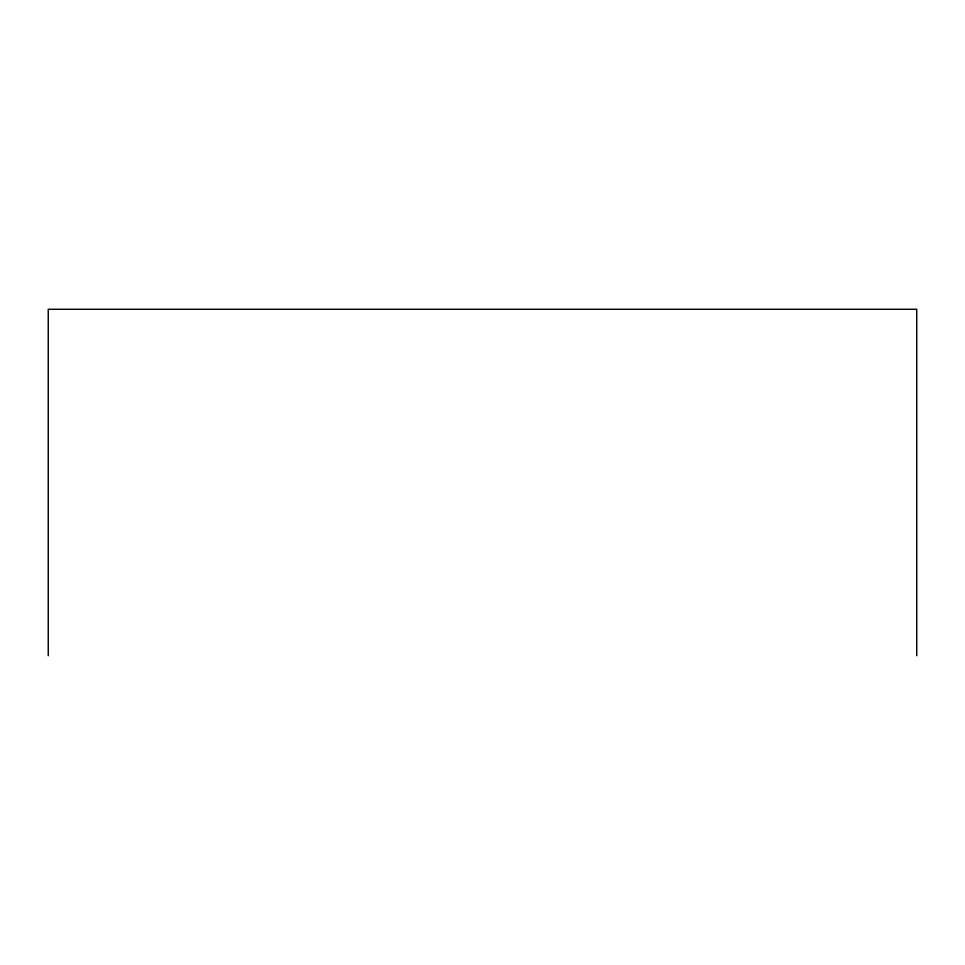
<?xml version="1.0" encoding="UTF-8"?>
<svg xmlns="http://www.w3.org/2000/svg" width="965" height="965" viewBox="0 0 965 965"><rect width="100%" height="100%" fill="white"/><g stroke="black" fill="none" stroke-linecap="round" stroke-linejoin="round"><path stroke-width="1.45" d="M916.75 655.73L916.75 309.27L48.25 309.27L48.25 655.73"/></g></svg>
